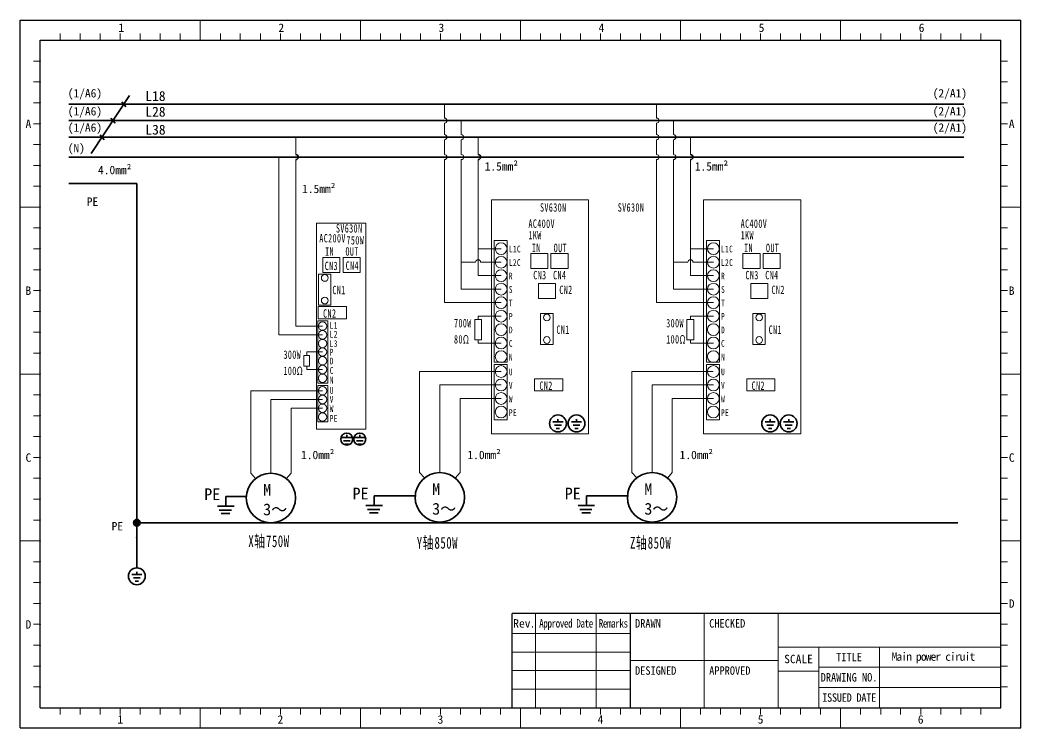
# Model space of a CAD drawing. Header units: millimetres. Extents: x 26 to 3546, y -73 to 3113.
# Drawn here: x 3246.3 to 3543.3, y 2000.5 to 2210.5 of the extents above; entities that cross this region are included whole.
import ezdxf

# ---------------------------------------------------------------- set-up
doc = ezdxf.new("R2010")
doc.units = ezdxf.units.MM
doc.header["$PDSIZE"] = -5
doc.layers.get('0').update_dxf_attribs({"lineweight": 35})
for name, color, linetype, lineweight in [('图框', 7, 'Continuous', 30), ('尺寸线层', 3, 'Continuous', 18), ('粗实线层', 7, 'Continuous', 35), ('细实线层', 7, 'Continuous', 18)]:
    doc.layers.add(name, color=color, linetype=linetype, lineweight=lineweight)
doc.styles.add('GG', font='')
doc.styles.add('SLDTEXTSTYLE0', font='', dxfattribs={"width": 0.7})
doc.styles.add('宋体', font='')
doc.styles.add('标准', font='', dxfattribs={"width": 0.667})
doc.styles.get('GG').set_extended_font_data('宋体')
doc.styles.get('SLDTEXTSTYLE0').set_extended_font_data('宋体')
doc.styles.get('宋体').set_extended_font_data('宋体')
doc.styles.get('标准').set_extended_font_data('宋体')

msp = doc.modelspace()

# ---------------------------------------------------------------- hatches: boundary and pattern name
h = msp.add_hatch(color=256)
edge = h.paths.add_edge_path(flags=0)
edge.add_arc((3280.97, 2061.36), 1, 0, 360)

# ---------------------------------------------------------------- linework, layer by layer
for p, q in [((3278.79, 2188.09), (3267.46, 2170.9)), ((3276.52, 2186.26), (3277.75, 2184.77)), ((3335.64, 2185.54), (3293.29, 2185.54)), ((3273.29, 2181.36), (3274.52, 2179.87)), ((3335.64, 2180.64), (3293.29, 2180.64)), ((3270.07, 2176.46), (3271.29, 2174.97)), ((3335.39, 2175.74), (3293.29, 2175.74)), ((3335.39, 2169.85), (3293.29, 2169.85)), ((3280.97, 2162.04), (3260.79, 2162.04)), ((3280.97, 2047.99), (3280.97, 2162.04)), ((3280.97, 2061.36), (3524.56, 2061.36)), ((3280.97, 2045.99), (3280.97, 2046.79)), ((3279.47, 2045.99), (3282.47, 2045.99)), ((3279.97, 2044.99), (3281.97, 2044.99)), ((3280.47, 2043.99), (3281.47, 2043.99))]:
    msp.add_line(p, q)
at = {"color": 0}
for p, q in [((3260.79, 2185.54), (3293.29, 2185.54)), ((3335.64, 2185.54), (3526.34, 2185.54)), ((3260.79, 2180.64), (3293.29, 2180.64)), ((3335.64, 2180.64), (3526.34, 2180.64)), ((3260.79, 2175.74), (3293.29, 2175.74)), ((3335.39, 2175.74), (3526.34, 2175.74)), ((3260.79, 2169.85), (3293.29, 2169.85)), ((3335.39, 2169.85), (3526.34, 2169.85)), ((3404.43, 2091.33), (3407.43, 2091.33)), ((3405.93, 2091.33), (3405.93, 2092.13)), ((3409.93, 2091.33), (3412.93, 2091.33)), ((3411.43, 2091.33), (3411.43, 2092.13)), ((3467.39, 2091.33), (3470.39, 2091.33)), ((3468.89, 2091.33), (3468.89, 2092.13)), ((3472.89, 2091.33), (3475.89, 2091.33)), ((3474.39, 2091.33), (3474.39, 2092.13)), ((3404.93, 2090.33), (3406.93, 2090.33)), ((3405.43, 2089.33), (3406.43, 2089.33)), ((3410.43, 2090.33), (3412.43, 2090.33)), ((3410.93, 2089.33), (3411.93, 2089.33)), ((3467.89, 2090.33), (3469.89, 2090.33)), ((3468.39, 2089.33), (3469.39, 2089.33)), ((3473.39, 2090.33), (3475.39, 2090.33)), ((3473.89, 2089.33), (3474.89, 2089.33)), ((3341.77, 2086.67), (3344.77, 2086.67)), ((3342.27, 2085.67), (3344.27, 2085.67)), ((3343.27, 2086.67), (3343.27, 2087.47)), ((3345.62, 2086.67), (3348.62, 2086.67)), ((3346.12, 2085.67), (3348.12, 2085.67)), ((3347.12, 2086.67), (3347.12, 2087.47)), ((3342.77, 2084.67), (3343.77, 2084.67)), ((3346.62, 2084.67), (3347.62, 2084.67))]:
    msp.add_line(p, q, dxfattribs=at)
at = {"color": 0, "linetype": 'ByBlock'}
for p, q in [((3307.37, 2066.28), (3307.37, 2069.15)), ((3313.44, 2069.19), (3307.39, 2069.19)), ((3351.39, 2066.48), (3351.39, 2069.34)), ((3363.84, 2069.39), (3351.41, 2069.39)), ((3414.35, 2066.48), (3414.35, 2069.34)), ((3426.81, 2069.39), (3414.37, 2069.39)), ((3304.92, 2066.28), (3309.82, 2066.28)), ((3305.39, 2065.1), (3309.04, 2065.1)), ((3348.94, 2066.48), (3353.84, 2066.48)), ((3349.41, 2065.3), (3353.06, 2065.3)), ((3350.02, 2064.29), (3352.59, 2064.29)), ((3411.9, 2066.48), (3416.81, 2066.48)), ((3412.37, 2065.3), (3416.02, 2065.3)), ((3412.98, 2064.29), (3415.56, 2064.29)), ((3306, 2064.1), (3308.58, 2064.1))]:
    msp.add_line(p, q, dxfattribs=at)
at = {"color": 0}
for centre, radius in [((3405.93, 2090.83), 2.5), ((3411.43, 2090.83), 2.5), ((3468.89, 2090.83), 2.5), ((3474.39, 2090.83), 2.5), ((3343.27, 2086.17), 1.78), ((3347.12, 2086.17), 1.78)]:
    msp.add_circle(centre, radius, dxfattribs=at)
at = {"color": 0, "linetype": 'ByBlock'}
for centre in [(3320.75, 2068.71), (3370.88, 2068.91), (3433.85, 2068.91)]:
    msp.add_circle(centre, 7.33, dxfattribs=at)
for centre, radius in [((3280.97, 2061.36), 1), ((3280.97, 2045.49), 2.5)]:
    msp.add_circle(centre, radius)
msp.add_point((3280.97, 2057))
msp.add_point((3280.97, 2057))
at = {"layer": '图框'}
for p, q in [((3246.31, 2000.49), (3246.31, 2210.49)), ((3246.31, 2210.49), (3543.31, 2210.49)), ((3543.3, 2000.49), (3543.3, 2210.49)), ((3543.31, 2000.49), (3543.31, 2210.49)), ((3252.31, 2006.49), (3252.31, 2204.49)), ((3252.31, 2204.49), (3537.3, 2204.49)), ((3537.3, 2006.49), (3537.3, 2204.49)), ((3537.31, 2034.49), (3392.31, 2034.49)), ((3392.31, 2006.49), (3392.31, 2034.49)), ((3427.31, 2034.49), (3427.31, 2006.49)), ((3252.31, 2006.49), (3537.31, 2006.49)), ((3246.31, 2000.49), (3543.31, 2000.49))]:
    msp.add_line(p, q, dxfattribs=at)
at = {"layer": '图框', "lineweight": 15}
for p, q in [((3399.31, 2034.49), (3399.31, 2006.49)), ((3417.31, 2034.49), (3417.31, 2006.49)), ((3449.31, 2034.49), (3449.31, 2006.49)), ((3471.31, 2034.49), (3471.31, 2006.49)), ((3392.31, 2028.49), (3427.31, 2028.49)), ((3392.31, 2022.99), (3427.31, 2022.99)), ((3471.31, 2024.49), (3537.31, 2024.49)), ((3483.31, 2024.49), (3483.31, 2006.49)), ((3501.31, 2024.49), (3501.31, 2006.49)), ((3427.31, 2020.49), (3471.31, 2020.49)), ((3392.31, 2017.49), (3427.31, 2017.49)), ((3471.31, 2017.34), (3483.31, 2017.34)), ((3483.31, 2018.49), (3537.31, 2018.49)), ((3392.31, 2011.99), (3427.31, 2011.99)), ((3483.31, 2012.49), (3537.31, 2012.49)), ((3537.31, 2006.49), (3392.31, 2006.49))]:
    msp.add_line(p, q, dxfattribs=at)
at = {"layer": '粗实线层', "lineweight": 15}
for p, q in [((3372.24, 2181.39), (3372.24, 2185.54)), ((3435.21, 2181.39), (3435.21, 2185.54)), ((3377.24, 2176.49), (3377.24, 2180.64)), ((3440.21, 2176.49), (3440.21, 2180.64)), ((3372.24, 2176.49), (3372.24, 2179.89)), ((3435.21, 2176.49), (3435.21, 2179.89)), ((3328.12, 2170.6), (3328.12, 2175.74)), ((3372.24, 2170.6), (3372.24, 2174.99)), ((3377.24, 2170.6), (3377.24, 2174.99)), ((3382.24, 2170.6), (3382.24, 2175.74)), ((3435.21, 2170.6), (3435.21, 2174.99)), ((3440.21, 2170.6), (3440.21, 2174.99)), ((3445.21, 2170.6), (3445.21, 2175.74)), ((3323.12, 2117.12), (3323.12, 2169.85)), ((3328.12, 2119.72), (3328.12, 2169.1)), ((3372.24, 2126.66), (3372.24, 2169.1)), ((3377.24, 2130.66), (3377.24, 2169.1)), ((3382.24, 2134.66), (3382.24, 2169.1)), ((3435.21, 2126.66), (3435.21, 2169.1)), ((3440.21, 2130.66), (3440.21, 2169.1)), ((3445.21, 2134.66), (3445.21, 2169.1)), ((3389.07, 2142.66), (3382.24, 2142.66)), ((3452.04, 2142.66), (3445.21, 2142.66)), ((3381.49, 2138.66), (3377.24, 2138.66)), ((3389.07, 2138.66), (3382.99, 2138.66)), ((3444.46, 2138.66), (3440.21, 2138.66)), ((3452.04, 2138.66), (3445.96, 2138.66)), ((3389.07, 2134.66), (3382.24, 2134.66)), ((3452.04, 2134.66), (3445.21, 2134.66)), ((3389.07, 2130.66), (3377.24, 2130.66)), ((3452.04, 2130.66), (3440.21, 2130.66)), ((3389.07, 2126.66), (3372.24, 2126.66)), ((3452.04, 2126.66), (3435.21, 2126.66)), ((3383.24, 2121.66), (3381.24, 2121.66)), ((3381.24, 2121.66), (3381.24, 2115.66)), ((3389.07, 2122.66), (3382.24, 2122.66)), ((3382.24, 2122.66), (3382.24, 2121.66)), ((3383.24, 2121.66), (3383.24, 2115.66)), ((3446.21, 2121.66), (3444.21, 2121.66)), ((3444.21, 2121.66), (3444.21, 2115.66)), ((3452.04, 2122.66), (3445.21, 2122.66)), ((3445.21, 2122.66), (3445.21, 2121.66)), ((3446.21, 2121.66), (3446.21, 2115.66)), ((3336.1, 2119.72), (3328.12, 2119.72)), ((3336.1, 2117.12), (3323.12, 2117.12)), ((3383.24, 2115.66), (3381.24, 2115.66)), ((3382.24, 2115.66), (3382.24, 2114.66)), ((3389.07, 2114.66), (3382.24, 2114.66)), ((3446.21, 2115.66), (3444.21, 2115.66)), ((3445.21, 2115.66), (3445.21, 2114.66)), ((3452.04, 2114.66), (3445.21, 2114.66)), ((3336.1, 2112.02), (3331.37, 2112.02)), ((3331.37, 2112.02), (3331.37, 2111.02)), ((3330.57, 2111.02), (3330.57, 2107.82)), ((3332.17, 2111.02), (3330.57, 2111.02)), ((3332.17, 2111.02), (3332.17, 2107.82)), ((3332.17, 2107.82), (3330.57, 2107.82)), ((3331.37, 2107.82), (3331.37, 2106.82)), ((3336.1, 2106.82), (3331.37, 2106.82)), ((3364.88, 2106.28), (3364.88, 2076.23)), ((3389.06, 2106.28), (3364.88, 2106.28)), ((3427.85, 2106.28), (3427.85, 2076.23)), ((3452.02, 2106.28), (3427.85, 2106.28)), ((3314.75, 2100.53), (3314.75, 2076.04)), ((3336.1, 2100.53), (3314.75, 2100.53)), ((3370.88, 2102.23), (3370.88, 2076.23)), ((3389.07, 2102.23), (3370.88, 2102.23)), ((3433.85, 2102.23), (3433.85, 2076.23)), ((3452.04, 2102.23), (3433.85, 2102.23)), ((3320.75, 2097.93), (3320.75, 2076.04)), ((3336.1, 2097.93), (3320.75, 2097.93)), ((3376.88, 2098.23), (3376.88, 2076.23)), ((3389.07, 2098.23), (3376.88, 2098.23)), ((3439.85, 2098.23), (3439.85, 2076.23)), ((3452.04, 2098.23), (3439.85, 2098.23)), ((3326.75, 2095.33), (3326.75, 2076.04)), ((3336.1, 2095.33), (3326.75, 2095.33)), ((3316.2, 2074.46), (3314.75, 2076.04)), ((3326.75, 2076.04), (3325.32, 2074.43)), ((3366.34, 2074.65), (3364.88, 2076.23)), ((3376.88, 2076.23), (3375.46, 2074.63)), ((3429.3, 2074.65), (3427.85, 2076.23)), ((3439.85, 2076.23), (3438.42, 2074.63))]:
    msp.add_line(p, q, dxfattribs=at)
at = {"layer": '粗实线层', "color": 0, "lineweight": 15}
for points in [[(3386.18, 2157.14), (3386.18, 2087.77), (3415.02, 2087.77), (3415.02, 2157.14)], [(3449.14, 2157.14), (3449.14, 2087.77), (3477.98, 2087.77), (3477.98, 2157.14)], [(3336.17, 2140), (3336.17, 2135.56), (3341.23, 2135.56), (3341.23, 2140)], [(3342.17, 2140), (3342.17, 2135.56), (3347.23, 2135.56), (3347.23, 2140)], [(3397.85, 2141.21), (3397.85, 2136.76), (3402.91, 2136.76), (3402.91, 2141.21)], [(3403.84, 2141.21), (3403.84, 2136.76), (3408.91, 2136.76), (3408.91, 2141.21)], [(3460.81, 2141.21), (3460.81, 2136.76), (3465.88, 2136.76), (3465.88, 2141.21)], [(3466.81, 2141.21), (3466.81, 2136.76), (3471.87, 2136.76), (3471.87, 2141.21)], [(3334.83, 2135.13), (3334.83, 2125.93), (3338.55, 2125.93), (3338.55, 2135.13)], [(3400.17, 2132.32), (3400.17, 2127.87), (3405.24, 2127.87), (3405.24, 2132.32)], [(3463.14, 2132.32), (3463.14, 2127.87), (3468.2, 2127.87), (3468.2, 2132.32)], [(3334.8, 2125.52), (3334.8, 2121.9), (3343.17, 2121.9), (3343.17, 2125.52)], [(3400.74, 2123.43), (3400.74, 2114.23), (3404.46, 2114.23), (3404.46, 2123.43)], [(3463.71, 2123.43), (3463.71, 2114.23), (3467.43, 2114.23), (3467.43, 2123.43)], [(3398.98, 2104.1), (3398.98, 2100.48), (3407.36, 2100.48), (3407.36, 2104.1)], [(3461.95, 2104.1), (3461.95, 2100.48), (3470.32, 2100.48), (3470.32, 2104.1)]]:
    msp.add_lwpolyline(points, close=True, dxfattribs=at)
at = {"layer": '粗实线层', "lineweight": 15}
for points in [[(3334.24, 2150.19), (3334.24, 2089.15), (3348.9, 2089.15), (3348.9, 2150.19)], [(3387.03, 2145.08), (3387.03, 2109.02), (3390.89, 2109.02), (3390.89, 2145.08)], [(3449.99, 2145.08), (3449.99, 2109.02), (3453.85, 2109.02), (3453.85, 2145.08)], [(3334.63, 2121.27), (3334.63, 2102.76), (3337.6, 2102.76), (3337.6, 2121.27)], [(3387.02, 2108.27), (3387.02, 2091.94), (3390.84, 2091.94), (3390.84, 2108.27)], [(3449.98, 2108.27), (3449.98, 2091.94), (3453.81, 2091.94), (3453.81, 2108.27)], [(3334.63, 2102.04), (3334.63, 2091.31), (3337.6, 2091.31), (3337.6, 2102.04)]]:
    msp.add_lwpolyline(points, close=True, dxfattribs=at)
at = {"layer": '粗实线层', "color": 0, "lineweight": 15}
for centre, radius in [((3389.07, 2142.66), 1.75), ((3452.04, 2142.66), 1.75), ((3389.07, 2138.66), 1.75), ((3452.04, 2138.66), 1.75), ((3389.07, 2134.66), 1.75), ((3452.04, 2134.66), 1.75), ((3336.73, 2133.98), 1), ((3389.07, 2130.66), 1.75), ((3452.04, 2130.66), 1.75), ((3336.73, 2127.27), 1), ((3389.07, 2126.66), 1.75), ((3452.04, 2126.66), 1.75), ((3389.07, 2122.66), 1.75), ((3452.04, 2122.66), 1.75), ((3402.64, 2122.27), 1), ((3465.61, 2122.27), 1), ((3389.07, 2118.66), 1.75), ((3452.04, 2118.66), 1.75), ((3389.07, 2114.66), 1.75), ((3402.64, 2115.57), 1), ((3452.04, 2114.66), 1.75), ((3465.61, 2115.57), 1), ((3389.07, 2110.66), 1.75), ((3452.04, 2110.66), 1.75), ((3389.07, 2106.23), 1.75), ((3452.04, 2106.23), 1.75), ((3389.07, 2102.23), 1.75), ((3452.04, 2102.23), 1.75), ((3389.07, 2098.23), 1.75), ((3452.04, 2098.23), 1.75), ((3389.07, 2094.23), 1.75), ((3452.04, 2094.23), 1.75)]:
    msp.add_circle(centre, radius, dxfattribs=at)
at = {"layer": '粗实线层', "lineweight": 15}
for centre in [(3336.1, 2119.72), (3336.1, 2117.12), (3336.1, 2114.52), (3336.1, 2112.02), (3336.1, 2109.42), (3336.1, 2106.82), (3336.1, 2104.22), (3336.1, 2100.53), (3336.1, 2097.93), (3336.1, 2095.33), (3336.1, 2092.73)]:
    msp.add_circle(centre, 1.25, dxfattribs=at)
for centre, start, end in [((3372.24, 2180.64), 270, 90), ((3435.21, 2180.64), 270, 90), ((3372.24, 2175.74), 270, 90), ((3377.24, 2175.74), 270, 90), ((3435.21, 2175.74), 270, 90), ((3440.21, 2175.74), 270, 90), ((3372.24, 2169.85), 270, 90), ((3377.24, 2169.85), 270, 90), ((3435.21, 2169.85), 270, 90), ((3440.21, 2169.85), 270, 90), ((3382.24, 2138.66), 0, 180), ((3445.21, 2138.66), 0, 180)]:
    msp.add_arc(centre, 0.75, start, end, dxfattribs=at)
at = {"layer": '粗实线层'}
for centre in [(3328.12, 2169.85), (3382.24, 2169.85), (3445.21, 2169.85)]:
    msp.add_arc(centre, 0.75, 270, 90, dxfattribs=at)
at = {"layer": '细实线层'}
for p, q in [((3299.81, 2204.49), (3299.81, 2210.49)), ((3347.31, 2204.49), (3347.31, 2210.49)), ((3394.81, 2204.49), (3394.81, 2210.49)), ((3442.3, 2204.49), (3442.3, 2210.49)), ((3489.8, 2204.49), (3489.8, 2210.49)), ((3258.25, 2204.49), (3258.25, 2206.49)), ((3264.19, 2204.49), (3264.19, 2206.49)), ((3270.12, 2204.49), (3270.12, 2206.49)), ((3276.06, 2204.49), (3276.06, 2206.49)), ((3282, 2204.49), (3282, 2206.49)), ((3287.93, 2204.49), (3287.93, 2206.49)), ((3293.87, 2204.49), (3293.87, 2206.49)), ((3305.75, 2204.49), (3305.75, 2206.49)), ((3311.68, 2204.49), (3311.68, 2206.49)), ((3317.62, 2204.49), (3317.62, 2206.49)), ((3323.56, 2204.49), (3323.56, 2206.49)), ((3323.56, 2204.49), (3323.56, 2206.49)), ((3329.5, 2204.49), (3329.5, 2206.49)), ((3335.43, 2204.49), (3335.43, 2206.49)), ((3341.37, 2204.49), (3341.37, 2206.49)), ((3353.24, 2204.49), (3353.24, 2206.49)), ((3359.18, 2204.49), (3359.18, 2206.49)), ((3365.12, 2204.49), (3365.12, 2206.49)), ((3371.06, 2204.49), (3371.06, 2206.49)), ((3376.99, 2204.49), (3376.99, 2206.49)), ((3382.93, 2204.49), (3382.93, 2206.49)), ((3388.87, 2204.49), (3388.87, 2206.49)), ((3388.87, 2204.49), (3388.87, 2206.49)), ((3400.74, 2204.49), (3400.74, 2206.49)), ((3406.68, 2204.49), (3406.68, 2206.49)), ((3412.62, 2204.49), (3412.62, 2206.49)), ((3418.55, 2204.49), (3418.55, 2206.49)), ((3424.49, 2204.49), (3424.49, 2206.49)), ((3430.43, 2204.49), (3430.43, 2206.49)), ((3436.37, 2204.49), (3436.37, 2206.49)), ((3448.24, 2204.49), (3448.24, 2206.49)), ((3454.18, 2204.49), (3454.18, 2206.49)), ((3454.18, 2204.49), (3454.18, 2206.49)), ((3460.12, 2204.49), (3460.12, 2206.49)), ((3466.05, 2204.49), (3466.05, 2206.49)), ((3471.99, 2204.49), (3471.99, 2206.49)), ((3477.93, 2204.49), (3477.93, 2206.49)), ((3483.86, 2204.49), (3483.86, 2206.49)), ((3495.74, 2204.49), (3495.74, 2206.49)), ((3501.68, 2204.49), (3501.68, 2206.49)), ((3507.61, 2204.49), (3507.61, 2206.49)), ((3513.55, 2204.49), (3513.55, 2206.49)), ((3519.49, 2204.49), (3519.49, 2206.49)), ((3519.49, 2204.49), (3519.49, 2206.49)), ((3525.43, 2204.49), (3525.43, 2206.49)), ((3531.36, 2204.49), (3531.36, 2206.49)), ((3252.31, 2198.3), (3250.31, 2198.3)), ((3537.3, 2198.3), (3539.3, 2198.3)), ((3252.31, 2192.12), (3250.31, 2192.12)), ((3537.3, 2192.12), (3539.3, 2192.12)), ((3252.31, 2185.93), (3250.31, 2185.93)), ((3537.3, 2185.93), (3539.3, 2185.93)), ((3252.31, 2179.74), (3250.31, 2179.74)), ((3252.31, 2179.74), (3250.31, 2179.74)), ((3537.3, 2179.74), (3539.3, 2179.74)), ((3537.3, 2179.74), (3539.3, 2179.74)), ((3252.31, 2173.55), (3250.31, 2173.55)), ((3537.3, 2173.55), (3539.3, 2173.55)), ((3252.31, 2167.37), (3250.31, 2167.37)), ((3537.3, 2167.37), (3539.3, 2167.37)), ((3252.31, 2161.18), (3250.31, 2161.18)), ((3537.3, 2161.18), (3539.3, 2161.18)), ((3252.31, 2154.99), (3246.31, 2154.99)), ((3537.3, 2154.99), (3543.3, 2154.99)), ((3252.31, 2148.8), (3250.31, 2148.8)), ((3537.3, 2148.8), (3539.3, 2148.8)), ((3252.31, 2142.62), (3250.31, 2142.62)), ((3537.3, 2142.62), (3539.3, 2142.62)), ((3252.31, 2136.43), (3250.31, 2136.43)), ((3537.3, 2136.43), (3539.3, 2136.43)), ((3252.31, 2130.24), (3250.31, 2130.24)), ((3537.3, 2130.24), (3539.3, 2130.24)), ((3252.31, 2124.05), (3250.31, 2124.05)), ((3252.31, 2124.05), (3250.31, 2124.05)), ((3537.3, 2124.05), (3539.3, 2124.05)), ((3537.3, 2124.05), (3539.3, 2124.05)), ((3252.31, 2117.87), (3250.31, 2117.87)), ((3537.3, 2117.87), (3539.3, 2117.87)), ((3252.31, 2111.68), (3250.31, 2111.68)), ((3537.3, 2111.68), (3539.3, 2111.68)), ((3252.31, 2105.49), (3246.31, 2105.49)), ((3537.3, 2105.49), (3543.3, 2105.49)), ((3252.31, 2099.3), (3250.31, 2099.3)), ((3537.3, 2099.3), (3539.3, 2099.3)), ((3252.31, 2093.12), (3250.31, 2093.12)), ((3537.3, 2093.12), (3539.3, 2093.12)), ((3252.31, 2086.93), (3250.31, 2086.93)), ((3537.3, 2086.93), (3539.3, 2086.93)), ((3252.31, 2080.74), (3250.31, 2080.74)), ((3537.3, 2080.74), (3539.3, 2080.74)), ((3252.31, 2074.55), (3250.31, 2074.55)), ((3537.3, 2074.55), (3539.3, 2074.55)), ((3252.31, 2068.37), (3250.31, 2068.37)), ((3252.31, 2068.37), (3250.31, 2068.37)), ((3537.3, 2068.37), (3539.3, 2068.37)), ((3537.3, 2068.37), (3539.3, 2068.37)), ((3252.31, 2062.18), (3250.31, 2062.18)), ((3537.3, 2062.18), (3539.3, 2062.18)), ((3252.31, 2055.99), (3246.31, 2055.99)), ((3537.3, 2055.99), (3543.3, 2055.99)), ((3252.31, 2049.8), (3250.31, 2049.8)), ((3537.3, 2049.8), (3539.3, 2049.8)), ((3252.31, 2043.62), (3250.31, 2043.62)), ((3537.3, 2043.62), (3539.3, 2043.62)), ((3252.31, 2037.43), (3250.31, 2037.43)), ((3537.3, 2037.43), (3539.3, 2037.43)), ((3252.31, 2031.24), (3250.31, 2031.24)), ((3537.3, 2031.24), (3539.3, 2031.24)), ((3252.31, 2025.05), (3250.31, 2025.05)), ((3537.3, 2025.05), (3539.3, 2025.05)), ((3252.31, 2018.87), (3250.31, 2018.87)), ((3537.3, 2018.87), (3539.3, 2018.87)), ((3252.31, 2012.68), (3250.31, 2012.68)), ((3537.3, 2012.68), (3539.3, 2012.68)), ((3258.25, 2006.49), (3258.25, 2004.49)), ((3264.19, 2006.49), (3264.19, 2004.49)), ((3270.12, 2006.49), (3270.12, 2004.49)), ((3276.06, 2006.49), (3276.06, 2004.49)), ((3282, 2006.49), (3282, 2004.49)), ((3287.93, 2006.49), (3287.93, 2004.49)), ((3293.87, 2006.49), (3293.87, 2004.49)), ((3299.81, 2006.49), (3299.81, 2000.49)), ((3305.75, 2006.49), (3305.75, 2004.49)), ((3311.68, 2006.49), (3311.68, 2004.49)), ((3317.62, 2006.49), (3317.62, 2004.49)), ((3323.56, 2006.49), (3323.56, 2004.49)), ((3323.56, 2006.49), (3323.56, 2004.49)), ((3329.5, 2006.49), (3329.5, 2004.49)), ((3335.43, 2006.49), (3335.43, 2004.49)), ((3341.37, 2006.49), (3341.37, 2004.49)), ((3347.31, 2006.49), (3347.31, 2000.49)), ((3353.24, 2006.49), (3353.24, 2004.49)), ((3359.18, 2006.49), (3359.18, 2004.49)), ((3365.12, 2006.49), (3365.12, 2004.49)), ((3371.06, 2006.49), (3371.06, 2004.49)), ((3376.99, 2006.49), (3376.99, 2004.49)), ((3382.93, 2006.49), (3382.93, 2004.49)), ((3388.87, 2006.49), (3388.87, 2004.49)), ((3388.87, 2006.49), (3388.87, 2004.49)), ((3394.81, 2006.49), (3394.81, 2000.49)), ((3400.74, 2006.49), (3400.74, 2004.49)), ((3406.68, 2006.49), (3406.68, 2004.49)), ((3412.62, 2006.49), (3412.62, 2004.49)), ((3418.55, 2006.49), (3418.55, 2004.49)), ((3424.49, 2006.49), (3424.49, 2004.49)), ((3430.43, 2006.49), (3430.43, 2004.49)), ((3436.37, 2006.49), (3436.37, 2004.49)), ((3442.3, 2006.49), (3442.3, 2000.49)), ((3448.24, 2006.49), (3448.24, 2004.49)), ((3454.18, 2006.49), (3454.18, 2004.49)), ((3454.18, 2006.49), (3454.18, 2004.49)), ((3460.12, 2006.49), (3460.12, 2004.49)), ((3466.05, 2006.49), (3466.05, 2004.49)), ((3471.99, 2006.49), (3471.99, 2004.49)), ((3477.93, 2006.49), (3477.93, 2004.49)), ((3483.86, 2006.49), (3483.86, 2004.49)), ((3489.8, 2006.49), (3489.8, 2000.49)), ((3495.74, 2006.49), (3495.74, 2004.49)), ((3501.68, 2006.49), (3501.68, 2004.49)), ((3507.61, 2006.49), (3507.61, 2004.49)), ((3513.55, 2006.49), (3513.55, 2004.49)), ((3519.49, 2006.49), (3519.49, 2004.49)), ((3519.49, 2006.49), (3519.49, 2004.49)), ((3525.43, 2006.49), (3525.43, 2004.49)), ((3531.36, 2006.49), (3531.36, 2004.49))]:
    msp.add_line(p, q, dxfattribs=at)
for p in [(3252.31, 2198.3), (3537.3, 2198.3), (3252.31, 2192.12), (3537.3, 2192.12), (3252.31, 2185.93), (3537.3, 2185.93), (3252.31, 2179.74), (3537.3, 2179.74), (3252.31, 2173.55), (3537.3, 2173.55), (3252.31, 2167.37), (3537.3, 2167.37), (3252.31, 2161.18), (3537.3, 2161.18), (3252.31, 2154.99), (3537.3, 2154.99), (3252.31, 2148.8), (3537.3, 2148.8), (3252.31, 2142.62), (3537.3, 2142.62), (3252.31, 2136.43), (3537.3, 2136.43), (3252.31, 2130.24), (3537.3, 2130.24), (3252.31, 2124.05), (3537.3, 2124.05), (3252.31, 2117.87), (3537.3, 2117.87), (3252.31, 2111.68), (3537.3, 2111.68), (3252.31, 2105.49), (3537.3, 2105.49), (3252.31, 2099.3), (3537.3, 2099.3), (3252.31, 2093.12), (3537.3, 2093.12), (3252.31, 2086.93), (3537.3, 2086.93), (3252.31, 2080.74), (3537.3, 2080.74), (3252.31, 2074.55), (3537.3, 2074.55), (3252.31, 2068.37), (3537.3, 2068.37), (3252.31, 2062.18), (3537.3, 2062.18), (3252.31, 2055.99), (3537.3, 2055.99), (3252.31, 2049.8), (3537.3, 2049.8), (3252.31, 2043.62), (3537.3, 2043.62), (3252.31, 2037.43), (3537.3, 2037.43), (3252.31, 2031.24), (3537.3, 2031.24), (3252.31, 2025.05), (3537.3, 2025.05), (3252.31, 2018.87), (3537.3, 2018.87), (3252.31, 2012.68), (3537.3, 2012.68)]:
    msp.add_point(p, dxfattribs=at)

# ---------------------------------------------------------------- texts
at = {"char_height": 2.5, "attachment_point": 1}
for s, insert, width in [('(1/A6)', (3260.47, 2190.03), 14.8092), ('(2/A1)', (3517.11, 2190.03), 14.8092), ('(1/A6)', (3260.47, 2184.68), 14.8092), ('(2/A1)', (3517.11, 2184.68), 14.8092), ('(1/A6)', (3260.47, 2179.86), 14.8092), ('(2/A1)', (3517.11, 2179.86), 14.8092), ('(N)', (3260.47, 2173.76), 14.8092), ('1.5mm²', (3384.18, 2168.33), 7.8919), ('1.5mm²', (3446.52, 2168.33), 7.8919), ('4.0mm²', (3269.45, 2167.25), 7.8919), ('1.5mm²', (3330, 2161.66), 7.8919), ('PE', (3266.11, 2157.86), 6.7495), ('1.0mm²', (3329.69, 2082.73), 7.8919), ('1.0mm²', (3379.07, 2082.74), 7.8919), ('1.0mm²', (3442.03, 2082.74), 7.8919), ('PE', (3273.49, 2061.58), 6.7495)]:
    msp.add_mtext(s, dxfattribs=dict(at, insert=insert, width=width))
at = {"color": 0, "char_height": 2.94, "attachment_point": 1}
for s, insert, width in [('L18', (3283.5, 2189.41), 6.0443), ('L28', (3283.5, 2184.76), 5.4753), ('L38', (3283.5, 2179.44), 6.0443)]:
    msp.add_mtext(s, dxfattribs=dict(at, insert=insert, width=width))
at = {"color": 0, "linetype": 'ByBlock', "char_height": 3.5, "attachment_point": 1, "style": '宋体'}
for s, width, insert in [('M\\P3～', 19.316, (3368.59, 2073.1)), ('M\\P3～', 19.316, (3431.55, 2073.1)), ('PE', 6.5141, (3300.96, 2071.57)), ('M\\P3～', 19.316, (3318.45, 2072.91)), ('PE', 6.5141, (3344.97, 2071.77)), ('PE', 6.5141, (3407.94, 2071.77))]:
    msp.add_mtext_dynamic_manual_height_columns(s, width=width, gutter_width=12.5, heights=[0], dxfattribs=dict(at, insert=insert))
at = {"layer": '图框', "lineweight": 15, "char_height": 2.5, "style": 'SLDTEXTSTYLE0'}
for s, insert, width, attachment_point in [('{\\W1;1}', (3276.33, 2209.45), 2.0278, 2), ('{\\W1;2}', (3323.83, 2209.45), 2.75, 2), ('{\\W1;3}', (3371.33, 2209.45), 2.6944, 2), ('{\\W1;4}', (3418.83, 2209.45), 3.0556, 2), ('{\\W1;5}', (3466.33, 2209.45), 2.6944, 2), ('{\\W1;6}', (3513.82, 2209.45), 2.8333, 2), ('{\\W1;A}', (3248.79, 2180.95), 3.3611, 2), ('{\\W1;A}', (3540.55, 2180.95), 3.3611, 2), ('{\\W1;B}', (3248.79, 2131.45), 3.1944, 2), ('{\\W1;B}', (3540.55, 2131.45), 3.1944, 2), ('{\\W1;C}', (3248.79, 2081.95), 3.0833, 2), ('{\\W1;C}', (3540.55, 2081.95), 3.0833, 2), ('{\\W1;D}', (3540.55, 2038.64), 3.1111, 2), ('{\\W1;D}', (3248.79, 2032.45), 3.1111, 2), ('{\\W1;Rev\\W0.7;.}', (3395.81, 2032.77), 11.3306, 2), ('{\\W0.8;\\T0.9;Approved Date}', (3408.31, 2032.77), 33.1867, 2), ('{\\W0.8;\\T0.9;Remarks}', (3422.31, 2032.77), 17.5822, 2), ('{\\W0.9;DRAWN}', (3428.8, 2032.77), 15.775, 1), ('{\\W0.9;CHECKED}', (3450.8, 2032.77), 21.975, 1), ('{\\W0.9;TITLE}', (3492.31, 2022.77), 15.625, 2), ('{\\W1;SCALE}', (3477.31, 2022.2), 17.25, 2), ('{\\W0.9;DESIGNED}', (3428.8, 2018.77), 25.2, 1), ('{\\W0.9;APPROVED}', (3450.8, 2018.77), 25.325, 1), ('{\\W0.9;DRAWING NO.}', (3492.31, 2016.77), 33, 2), ('{\\W0.9;\\T0.95;ISSUED DATE}', (3492.31, 2010.77), 32.8, 2), ('{\\W1;1}', (3276.06, 2004.27), 2.0278, 2), ('{\\W1;2}', (3323.56, 2004.27), 2.75, 2), ('{\\W1;3}', (3371.06, 2004.27), 2.6944, 2), ('{\\W1;4}', (3418.55, 2004.27), 3.0556, 2), ('{\\W1;5}', (3466.05, 2004.27), 2.6944, 2), ('{\\W1;6}', (3513.55, 2004.27), 2.8333, 2)]:
    msp.add_mtext(s, dxfattribs=dict(at, insert=insert, width=width, attachment_point=attachment_point))
at = {"layer": '尺寸线层', "color": 0, "lineweight": 15, "attachment_point": 1, "line_spacing_factor": 1.15057, "style": '标准'}
for s, insert, char_height, width in [('\\T1.1;SV630N', (3400.6, 2156.15), 2.5, 17.6768), ('\\T1.1;SV630N', (3423.67, 2156.15), 2.5, 17.6768), ('\\T1.1;AC400V', (3397.17, 2151.34), 2.5, 3.8765), ('\\T1.1;AC400V', (3460.14, 2151.34), 2.5, 3.8765), ('\\T1.1;SV630N', (3340.05, 2149.94), 2.5, 17.6768), ('\\T1.1;1KW', (3397.17, 2147.93), 2.5, 3.8765), ('\\T1.1;1KW', (3460.14, 2147.93), 2.5, 3.8765), ('\\T1.1;AC200V', (3335.12, 2147.01), 2.5, 3.8765), ('\\T1.1;750W', (3343.18, 2146.41), 2.5, 3.8765), ('\\T1.1;IN', (3336.86, 2143.05), 2.5, 5.5132), ('\\T1.1;OUT', (3342.88, 2143.09), 2.5, 5.5132), ('\\T1.1;L1C', (3391.36, 2143.56), 2, 2.3891), ('\\T1.1;IN', (3398.19, 2144.14), 2.5, 5.5132), ('\\T1.1;OUT', (3404.67, 2144.14), 2.5, 5.5132), ('\\T1.1;L1C', (3454.32, 2143.56), 2, 2.3891), ('\\T1.1;IN', (3461.16, 2144.14), 2.5, 5.5132), ('\\T1.1;OUT', (3467.64, 2144.14), 2.5, 5.5132), ('\\T1.1;CN3', (3336.72, 2138.82), 2.5, 5.5132), ('\\T1.1;CN4', (3342.93, 2138.89), 2.5, 5.5132), ('\\T1.1;L2C', (3391.36, 2139.56), 2, 2.3891), ('\\T1.1;L2C', (3454.32, 2139.56), 2, 2.3891), ('\\T1.1;R', (3391.36, 2135.56), 2, 2.3891), ('\\T1.1;CN3', (3398.6, 2136.07), 2.5, 5.5132), ('\\T1.1;CN4', (3404.48, 2136.07), 2.5, 5.5132), ('\\T1.1;R', (3454.32, 2135.56), 2, 2.3891), ('\\T1.1;CN3', (3461.56, 2136.07), 2.5, 5.5132), ('\\T1.1;CN4', (3467.44, 2136.07), 2.5, 5.5132), ('\\T1.1;CN1', (3339, 2131.65), 2.5, 5.5132), ('\\T1.1;S', (3391.36, 2131.56), 2, 2.3891), ('\\T1.1;CN2', (3406.33, 2131.71), 2.5, 5.5132), ('\\T1.1;S', (3454.32, 2131.56), 2, 2.3891), ('\\T1.1;CN2', (3469.3, 2131.71), 2.5, 5.5132), ('\\T1.1;T', (3391.36, 2127.56), 2, 2.3891), ('\\T1.1;T', (3454.32, 2127.56), 2, 2.3891), ('\\T1.1;CN2', (3336.24, 2124.69), 2.5, 5.5132), ('\\T1.1;P', (3391.36, 2123.56), 2, 2.3891), ('\\T1.1;P', (3454.32, 2123.56), 2, 2.3891), ('\\T1.1;L1', (3338.21, 2120.92), 2, 2.3891), ('\\T1.1;L2', (3338.21, 2118.3), 2, 2.3891), ('\\T1.1;D', (3391.36, 2119.56), 2, 2.3891), ('\\T1.1;CN1', (3405.47, 2119.89), 2.5, 5.5132), ('\\T1.1;D', (3454.32, 2119.56), 2, 2.3891), ('\\T1.1;CN1', (3468.44, 2119.89), 2.5, 5.5132), ('\\T1.1;L3', (3338.21, 2115.5), 2, 2.3891), ('\\T1.1;C', (3391.36, 2115.56), 2, 2.3891), ('\\T1.1;C', (3454.32, 2115.56), 2, 2.3891), ('\\T1.1;P', (3338.21, 2112.96), 2, 2.3891), ('\\T1.1;D', (3338.21, 2110.34), 2, 2.3891), ('\\T1.1;N', (3391.36, 2111.48), 2, 2.3891), ('\\T1.1;N', (3454.32, 2111.48), 2, 2.3891), ('\\T1.1;C', (3338.21, 2107.54), 2, 2.3891), ('\\T1.1;U', (3391.36, 2107.1), 2, 2.3891), ('\\T1.1;U', (3454.32, 2107.1), 2, 2.3891), ('\\T1.1;N', (3338.21, 2104.67), 2, 2.3891), ('\\T1.1;V', (3391.36, 2103.1), 2, 2.3891), ('\\T1.1;CN2', (3400.43, 2103.28), 2.5, 5.5132), ('\\T1.1;V', (3454.32, 2103.1), 2, 2.3891), ('\\T1.1;CN2', (3463.39, 2103.28), 2.5, 5.5132), ('\\T1.1;U', (3338.21, 2101.6), 2, 2.3891), ('\\T1.1;V', (3338.21, 2098.99), 2, 2.3891), ('\\T1.1;W', (3391.36, 2099.1), 2, 2.3891), ('\\T1.1;W', (3454.32, 2099.1), 2, 2.3891), ('\\T1.1;W', (3338.21, 2096.19), 2, 2.3891), ('\\T1.1;PE', (3391.36, 2095.02), 2, 2.3891), ('\\T1.1;PE', (3454.32, 2095.02), 2, 2.3891), ('\\T1.1;PE', (3338.21, 2093.31), 2, 2.3891), ('\\T1.1;X轴750W', (3314.06, 2057.64), 3.5, 14.7306), ('\\T1.1;Y轴850W', (3364.04, 2057.18), 3.5, 14.7306), ('\\T1.1;Z轴850W', (3427.31, 2057.18), 3.5, 14.7306)]:
    msp.add_mtext(s, dxfattribs=dict(at, insert=insert, char_height=char_height, width=width))
at = {"layer": '尺寸线层', "lineweight": 15, "char_height": 2.5, "width": 3.5376, "attachment_point": 1, "line_spacing_factor": 1.15057, "style": '标准'}
for s, insert in [('\\T1.1;{\\C0;700W\\P80Ω}', (3375.08, 2121.83)), ('\\T1.1;{\\C0;300W\\P100Ω}', (3438.05, 2121.83)), ('\\T1.1;{\\C0;300W\\P100Ω}', (3324.48, 2112.48))]:
    msp.add_mtext(s, dxfattribs=dict(at, insert=insert))
at = {"layer": '细实线层', "insert": (3504.93, 2022.92), "char_height": 2.5, "width": 40.6456, "attachment_point": 1, "style": 'GG'}
msp.add_mtext('{\\T0.85;Main power ciruit}', dxfattribs=at)

doc.saveas('drawing.dxf')
